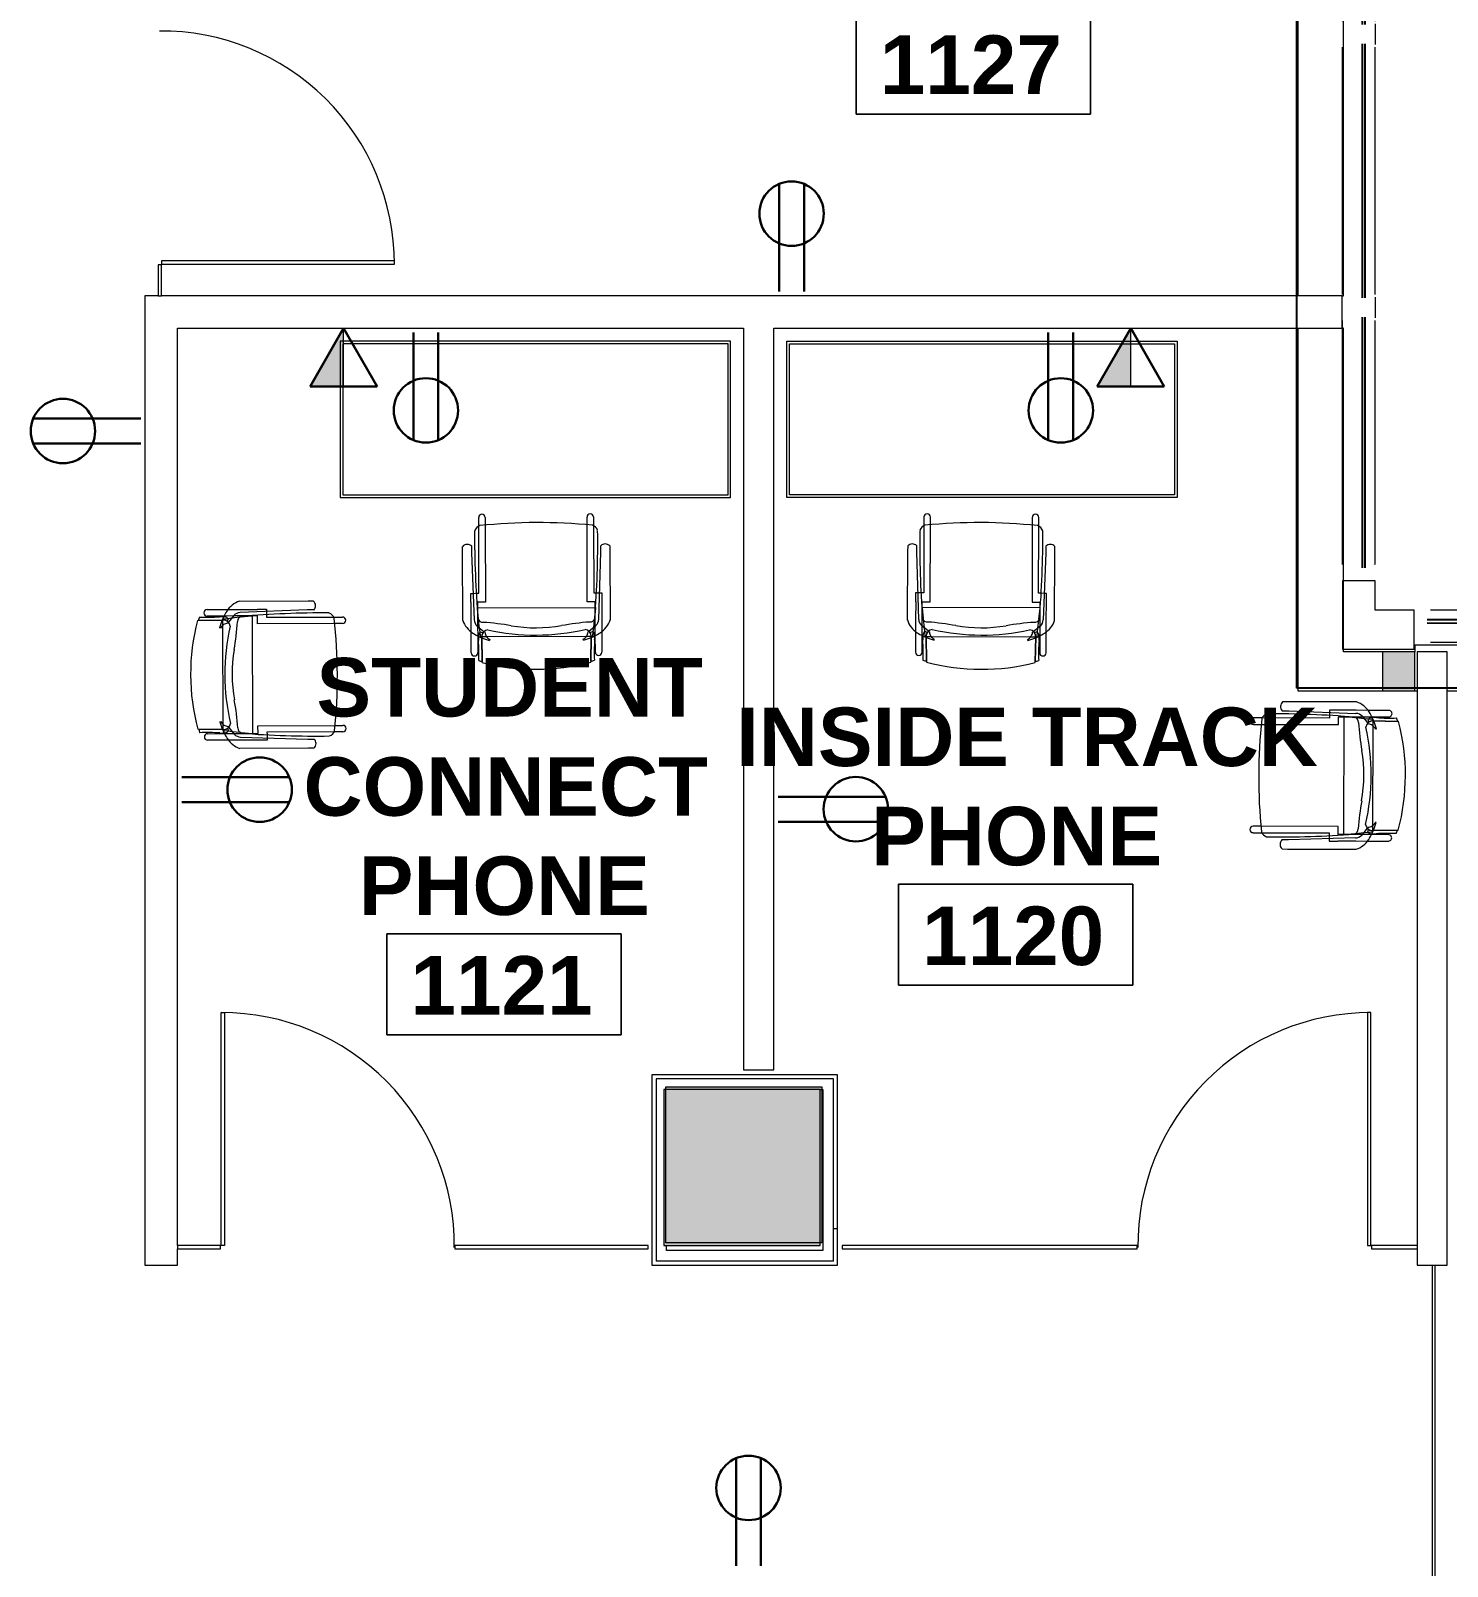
# Model space of a CAD drawing. Header units: inches. Extents: x -1221 to 179, y -822 to 880.
# Drawn here: x -245.7 to -28, y 339.8 to 575.7 of the extents above; entities that cross this region are included whole.
import ezdxf
from ezdxf.xclip import XClip

# ---------------------------------------------------------------- set-up
doc = ezdxf.new("R2010")
doc.units = ezdxf.units.IN
doc.header["$MEASUREMENT"] = 0
doc.header["$XCLIPFRAME"] = 2
doc.linetypes.add('L1$0$2DASHES', pattern=[163.199999, 71.999999, -24, 9.6, -24, 9.6, -24])
doc.layers.add('L1$0$A-Anno-Revs-FinF', color=181, linetype='Continuous')
doc.layers.add('L1$0$GLZ_GLAZING', color=7, linetype='Continuous')
for name, color, linetype, lineweight in [('L1$0$ArchiCAD Windows_Pen_No__4', 4, 'Continuous', 9), ('L1$0$BB Columns_Pen_No__7', 7, 'Continuous', 20), ('L1$0$BB Columns_Pen_No__95', 8, 'Continuous', 20), ('L1$0$BB Shell_Pen_No__100', 7, 'Continuous', 20), ('X1$0$18_0109_REV_dwg _7_', 8, 'Continuous', 9), ('X1$0$A-ANNO-NOTE', 131, 'Continuous', 30), ('X1$0$A-AREA-IDEN', 2, 'Continuous', 9), ('X1$0$A-DOOR', 31, 'Continuous', 13), ('X1$0$A-WALL', 113, 'Continuous', 9), ('X1$0$A-WALL-PATT', 111, 'Continuous', 13), ('X1$0$I-FURN', 30, 'Continuous', 9), ('X1$0$I-WALL', 2, 'Continuous', 9), ('X1$0$S-COLS', 52, 'Continuous', 9)]:
    doc.layers.add(name, color=color, linetype=linetype, lineweight=lineweight)
doc.styles.add('X1$0$Swis721 Lt BT_B', font='', dxfattribs={"height": 9})
doc.styles.get('X1$0$Swis721 Lt BT_B').set_extended_font_data('Swis721 Lt BT', bold=True)

# ---------------------------------------------------------------- blocks, each defined once
blk = doc.blocks.new('L1$0$window-fixed')
at = {"layer": 'L1$0$ArchiCAD Windows_Pen_No__4', "linetype": 'L1$0$2DASHES'}
for p, q in [((-6723.6, 3788.31), (-6761.1, 3788.31)), ((-6681.6, 3788.31), (-6719.6, 3788.31)), ((-6640.1, 3788.31), (-6677.6, 3788.31)), ((-6723.6, 3783.31), (-6761.1, 3783.31)), ((-6681.6, 3783.31), (-6719.6, 3783.31)), ((-6640.09, 3783.31), (-6677.6, 3783.31))]:
    blk.add_line(p, q, dxfattribs=at)
at = {"layer": 'L1$0$ArchiCAD Windows_Pen_No__4', "linetype": 'Continuous'}
for p, q in [((-6723.17, 3788.31), (-6721.6, 3788.31)), ((-6721.6, 3788.31), (-6720.02, 3788.31)), ((-6681.17, 3788.31), (-6679.6, 3788.31)), ((-6679.6, 3788.31), (-6678.02, 3788.31))]:
    blk.add_line(p, q, dxfattribs=at)
at = {"layer": 'L1$0$GLZ_GLAZING', "color": 30, "linetype": 'Continuous'}
for p, q in [((-6723.1, 3786.81), (-6761.6, 3786.81)), ((-6761.6, 3786.32), (-6723.1, 3786.31)), ((-6681.1, 3786.81), (-6720.1, 3786.81)), ((-6720.1, 3786.32), (-6681.1, 3786.31)), ((-6639.59, 3786.81), (-6678.1, 3786.81)), ((-6678.1, 3786.32), (-6639.6, 3786.31))]:
    blk.add_line(p, q, dxfattribs=at)
at = {"layer": 'L1$0$GLZ_GLAZING', "color": 30, "linetype": 'Continuous', "const_width": 0.00174}
for points in [[(-6763.6, 3783.31), (-6761.1, 3783.31), (-6761.1, 3786.06), (-6761.6, 3786.06), (-6761.6, 3787.06), (-6761.1, 3787.06), (-6761.1, 3788.31), (-6763.6, 3788.31), (-6763.6, 3787.06), (-6763.6, 3787.06), (-6763.6, 3786.06), (-6763.6, 3786.06)], [(-6719.6, 3783.31), (-6723.6, 3783.31), (-6723.6, 3786.06), (-6723.1, 3786.06), (-6723.1, 3787.06), (-6723.6, 3787.06), (-6723.6, 3788.31), (-6719.6, 3788.31), (-6719.6, 3787.06), (-6720.1, 3787.06), (-6720.1, 3786.06), (-6719.6, 3786.06)], [(-6677.6, 3783.31), (-6681.6, 3783.31), (-6681.6, 3786.06), (-6681.1, 3786.06), (-6681.1, 3787.06), (-6681.6, 3787.06), (-6681.6, 3788.31), (-6677.6, 3788.31), (-6677.6, 3787.06), (-6678.1, 3787.06), (-6678.1, 3786.06), (-6677.6, 3786.06)], [(-6723.1, 3786.06), (-6723.1, 3787.06), (-6761.6, 3787.06), (-6761.6, 3786.07), (-6723.1, 3786.06)], [(-6681.1, 3786.06), (-6681.1, 3787.06), (-6720.1, 3787.06), (-6720.1, 3786.07), (-6681.59, 3786.06)], [(-6639.59, 3786.06), (-6639.59, 3787.06), (-6678.1, 3787.06), (-6678.1, 3786.07), (-6639.59, 3786.06)]]:
    blk.add_lwpolyline(points, close=True, dxfattribs=at)
blk.add_lwpolyline([(-6637.6, 3783.31), (-6637.6, 3788.31), (-6640.1, 3788.31), (-6640.09, 3787.06), (-6639.59, 3787.06), (-6639.59, 3786.06), (-6640.09, 3786.06), (-6640.09, 3783.31), (-6637.6, 3783.31)], dxfattribs=at)
blk = doc.blocks.new('L1')
at = {"layer": 'L1$0$BB Columns_Pen_No__95', "linetype": 'Continuous', "lineweight": 0, "true_color": 0x3f3f3f}
blk.add_hatch(color=250, dxfattribs=at).paths.add_polyline_path([(-6514.69, 3336.07), (-6514.69, 3312.07), (-6490.69, 3312.07), (-6490.69, 3336.07)])
at = {"layer": 'L1$0$A-Anno-Revs-FinF'}
for p, q in [((-6417.69, 3397.32), (-6417.69, 3556.32)), ((-6411.69, 3397.32), (-6417.69, 3397.32)), ((-6240.69, 3397.32), (-6411.69, 3397.32))]:
    blk.add_line(p, q, dxfattribs=at)
at = {"layer": 'L1$0$BB Columns_Pen_No__7', "linetype": 'Continuous', "flags": 128}
blk.add_lwpolyline([(-6514.69, 3336.07), (-6490.69, 3336.07), (-6490.69, 3312.07), (-6514.69, 3312.07)], close=True, dxfattribs=at)
at = {"layer": 'L1$0$BB Shell_Pen_No__100', "linetype": 'Continuous'}
for p, q in [((-6405.69, 3413.82), (-6410.69, 3413.82)), ((-6399.69, 3403.32), (-6399.69, 3409.32))]:
    blk.add_line(p, q, dxfattribs=at)
at = {"layer": 'L1$0$BB Shell_Pen_No__100', "linetype": 'Continuous', "flags": 128}
for points in [[(-6410.69, 3413.82), (-6410.69, 3403.32)], [(-6405.69, 3409.32), (-6405.69, 3413.82)], [(-6399.69, 3409.32), (-6405.69, 3409.32)], [(-6410.69, 3403.32), (-6399.69, 3403.32)]]:
    blk.add_lwpolyline(points, dxfattribs=at)
at = {"layer": 'L1$0$A-Anno-Revs-FinF', "rotation": 270}
blk.add_blockref('L1$0$window-fixed', (-10194, -3223.78), dxfattribs=at)
at = {"layer": 'L1$0$A-Anno-Revs-FinF'}
blk.add_blockref('L1$0$window-fixed', (363.91, -378.99), dxfattribs=at)
blk = doc.blocks.new('X1$0$Single Glass Door - 36_ x 84_-5046140-FIRST FLOOR POWER _ SIGNAL')
at = {"layer": 'X1$0$A-DOOR', "lineweight": 20}
for p, q in [((17.40625, 36.0625), (17.40625, 0.25)), ((17.90625, 36.0625), (17.40625, 36.0625)), ((17.90625, 0.25), (17.90625, 36.0625)), ((17.40625, 0.25), (17.90625, 0.25))]:
    blk.add_line(p, q, dxfattribs=at)
at = {"layer": 'X1$0$A-DOOR', "lineweight": 9}
blk.add_arc((17.90625, 0.25), 35.8125, 90, 180.5, dxfattribs=at)
blk = doc.blocks.new('X1$0$Single Glass Door - 36_ x 84_-4893000-FIRST FLOOR POWER _ SIGNAL')
at = {"layer": 'X1$0$A-DOOR', "lineweight": 20}
for p, q in [((17.40625, -0.25), (17.90625, -0.25)), ((17.40625, -36.0625), (17.40625, -0.25)), ((17.90625, -0.25), (17.90625, -36.0625)), ((17.90625, -36.0625), (17.40625, -36.0625))]:
    blk.add_line(p, q, dxfattribs=at)
at = {"layer": 'X1$0$A-DOOR', "lineweight": 9}
blk.add_arc((17.90625, -0.25), 35.8125, 179.5, 270, dxfattribs=at)
blk = doc.blocks.new('X1$0$Walls 6 - Walls 1-5281403-FIRST FLOOR POWER _ SIGNAL')
at = {"layer": 'X1$0$A-WALL'}
for p, q in [((-630.87, 845.31), (-756.87, 845.31)), ((-756.87, 845.31), (-756.87, 844.31)), ((-630.87, 844.31), (-630.87, 845.31)), ((-620.37, 844.31), (-630.87, 844.31)), ((-620.37, 838.31), (-620.37, 844.31)), ((-756.87, 838.31), (-756.56, 838.31)), ((-751.93, 838.31), (-700.92, 838.31))]:
    blk.add_line(p, q, dxfattribs=at)
blk = doc.blocks.new('X1$0$Walls 7 - Walls 1-5281431-FIRST FLOOR POWER _ SIGNAL')
at = {"layer": 'X1$0$A-WALL'}
for p, q in [((-50.93, 633.31), (-50.93, 535.02)), ((-48.12, 633.31), (-50.93, 633.31)), ((-43.93, 633.31), (-48.12, 633.31)), ((-43.93, 535.02), (-43.93, 633.31)), ((-44.09, 535.02), (-43.93, 535.02))]:
    blk.add_line(p, q, dxfattribs=at)
blk = doc.blocks.new('X1$0$Walls 8 - Walls 1-5281614-FIRST FLOOR POWER _ SIGNAL')
at = {"layer": 'X1$0$A-WALL'}
for p, q in [((-50.93, 530.02), (-50.93, 474.31)), ((-43.93, 530.02), (-44.09, 530.02)), ((-43.93, 480.31), (-43.93, 530.02)), ((-37.93, 480.31), (-43.93, 480.31)), ((-50.93, 474.31), (-37.93, 474.31))]:
    blk.add_line(p, q, dxfattribs=at)
blk = doc.blocks.new('X1$0$Concrete-Rectangular-Column - 24 X 24-V44-FIRST FLOOR POWER _ SIGNAL')
at = {"layer": 'X1$0$S-COLS'}
blk.add_hatch(color=7, dxfattribs=at).paths.add_polyline_path([(-12, -12), (12, -12), (12, 12), (-12, 12), (-12, 11.28)], flags=0)
at = {"layer": 'X1$0$S-COLS', "color": 8, "lineweight": 20}
for p, q in [((12, 12), (-12, 12)), ((-12, 12), (-12, -12)), ((12, -12), (12, 12)), ((-12, -12), (12, -12))]:
    blk.add_line(p, q, dxfattribs=at)
blk = doc.blocks.new('X1$0$Table-Multi_Use-Teknion-PRBF-R2014 - _See Type Catalog_-5471448-FIRST FLOOR POWER _ SIGNAL')
at = {"layer": 'X1$0$I-FURN'}
for p, q in [((30, 12), (-30, 12)), ((-30, 12), (-30, -12)), ((30, -12), (30, 12)), ((-29.6, 11.6), (-29.6, -11.6)), ((29.6, 11.6), (-29.6, 11.6)), ((29.6, -11.6), (29.6, 11.6)), ((-29.6, -11.6), (29.6, -11.6)), ((-30, -12), (30, -12))]:
    blk.add_line(p, q, dxfattribs=at)
blk = doc.blocks.new('X1$0$F-Haworth_Chair_X99-Seminar - X99 Seminar Chair with Glides-V32-FIRST FLOOR POWER _ SIGNAL')
at = {"layer": 'X1$0$I-FURN'}
for p, q in [((-8.82, 9.44), (-8.82, 10.78)), ((-7.83, 10.78), (-7.83, 9.57)), ((-7.83, 9.57), (-7.83, -2.27)), ((7.83, 9.57), (7.83, 10.78)), ((7.83, -2.27), (7.83, 9.57)), ((8.82, 10.78), (8.82, 9.44)), ((-8.82, -0.89), (-8.82, 9.44)), ((8.82, 9.44), (8.82, -0.89)), ((-11.32, 5.48), (-11.3, 6.32)), ((-11.32, -5.06), (-11.32, 5.48)), ((-9.92, 6.36), (-9.92, 5.36)), ((-9.92, 5.36), (-9.57, -4.97)), ((9.57, -4.97), (9.92, 5.36)), ((9.92, 5.36), (9.92, 6.36)), ((11.3, 6.32), (11.32, 5.48)), ((11.32, 5.48), (11.32, -5.06)), ((-10.07, -0.89), (-9.71, -0.89)), ((-10.07, -2.27), (-10.07, -0.89)), ((-10.04, -2.27), (-10.07, -2.27)), ((-10.04, -4.99), (-10.04, -2.27)), ((-9.71, -0.89), (-9.2, -0.89)), ((-9.2, -0.89), (-8.82, -0.89)), ((-9.04, -2.27), (-9.04, -3.12)), ((-7.83, -2.27), (-9.04, -2.27)), ((9.04, -2.27), (7.83, -2.27)), ((8.82, -0.89), (9.2, -0.89)), ((9.04, -3.12), (9.04, -2.27)), ((9.2, -0.89), (9.71, -0.89)), ((9.71, -0.89), (10.07, -0.89)), ((10.04, -2.27), (10.04, -4.99)), ((10.07, -2.27), (10.04, -2.27)), ((10.07, -0.89), (10.07, -2.27)), ((-9.07, -3.12), (9.07, -3.12)), ((-9.07, -3.2), (-9.07, -3.12)), ((-8.9, -4.8), (-9.07, -3.2)), ((-9.04, -3.12), (-9.04, -3.43)), ((-9.04, -3.43), (-9.04, -3.62)), ((-9.04, -3.62), (-9.04, -5.99)), ((9.07, -3.2), (8.9, -4.8)), ((9.04, -3.43), (9.04, -3.12)), ((9.04, -3.62), (9.04, -3.43)), ((9.04, -5.99), (9.04, -3.62)), ((9.07, -3.12), (9.07, -3.2)), ((-10.04, -6.81), (-10.04, -5)), ((-10.04, -10.02), (-10.04, -6.81)), ((-9.13, -5.92), (-8.07, -6.77)), ((-9.04, -5.99), (-9.04, -7.4)), ((-8.88, -4.99), (-8.89, -4.91)), ((-8.75, -6.22), (-8.88, -4.99)), ((-8.68, -6.87), (-8.75, -6.22)), ((-8.62, -7.42), (-8.68, -6.87)), ((-8.61, -6.81), (-8.23, -6.95)), ((-8.03, -6.81), (-7.95, -6.87)), ((7.95, -6.87), (8.03, -6.81)), ((8.07, -6.77), (9.13, -5.92)), ((8.23, -6.95), (8.61, -6.81)), ((8.68, -6.87), (8.62, -7.42)), ((8.75, -6.22), (8.68, -6.87)), ((8.88, -4.99), (8.75, -6.22)), ((8.89, -4.91), (8.88, -4.99)), ((9.04, -7.4), (9.04, -5.99)), ((10.04, -5), (10.04, -6.81)), ((10.04, -6.81), (10.04, -10.02)), ((-9.04, -7.4), (-9.04, -10.02)), ((-8.6, -7.6), (-8.62, -7.43)), ((-8.49, -7.6), (-8.56, -7.6)), ((-8.42, -7.57), (-8.34, -11.37)), ((-8.34, -11.52), (-8.42, -7.57)), ((-7.65, -7.6), (-8.4, -7.6)), ((7.65, -7.6), (-7.65, -7.6)), ((-7.18, -7.99), (-7.21, -8.13)), ((7.21, -8.13), (7.18, -7.99)), ((8.4, -7.6), (7.65, -7.6)), ((8.34, -11.37), (8.42, -7.57)), ((8.42, -7.57), (8.34, -11.52)), ((8.56, -7.6), (8.49, -7.6)), ((8.62, -7.43), (8.6, -7.6)), ((9.04, -10.02), (9.04, -7.4))]:
    blk.add_line(p, q, dxfattribs=at)
for centre, radius, start, end in [((-8.21, 8.28), 1.31, 110.0433, 159.9567), ((-8.32, 10.78), 0.495, 0, 180), ((0, -75.01), 84.96, 84.1475, 95.8525), ((8.32, 10.78), 0.495, 0, 180), ((8.21, 8.28), 1.31, 20.0433, 69.9567), ((144.06, 7.32), 153.52, 179.4749, 184.5213), ((-144.06, 7.32), 153.52, 355.4787, 0.5251), ((-10.58, 5.68), 0.956, 45.8901, 138.1099), ((10.58, 5.68), 0.956, 41.8901, 134.1099), ((-7.87, -3.92), 3.63, 198.1789, 238.0478), ((-4.71, 1.15), 9.61, 238.0478, 243.9964), ((-8.18, -4.9), 1.39, 182.8013, 227.1078), ((-8.24, -4.59), 0.763, 194.2338, 275.7662), ((-8.28, -7.33), 0.613, 122.5427, 170.0936), ((-7.37, -7.55), 1.05, 95.9554, 181.1786), ((-7.37, -7.55), 1.05, 145.2002, 181.1786), ((-11.32, -48.08), 42.84, 79.9767, 85.7699), ((-6.55, -6.76), 1.38, 185.0878, 212.4248), ((0, 26.49), 33.83, 257.2285, 282.7715), ((0, 15.97), 22.19, 259.9767, 280.0233), ((11.32, -48.08), 42.84, 94.2301, 100.0233), ((7.37, -7.55), 1.05, 358.8214, 84.0446), ((6.55, -6.76), 1.38, 327.5752, 354.9122), ((8.24, -4.59), 0.763, 264.2338, 345.7662), ((7.37, -7.55), 1.05, 358.8214, 34.7998), ((8.28, -7.33), 0.613, 9.9064, 57.4573), ((4.71, 1.15), 9.61, 296.0036, 301.9522), ((8.18, -4.9), 1.39, 312.8922, 357.1987), ((7.87, -3.92), 3.63, 301.9522, 341.8211), ((-5.2, -7.86), 3.74, 170.0936, 184.0143), ((-36.06, -10.03), 27.2, 357.4882, 4.0143), ((-4.71, 1.15), 9.61, 243.9964, 246.4906), ((-4.71, 1.15), 9.61, 246.6393, 247.073), ((-4.71, 1.15), 9.61, 247.2631, 254.9334), ((-6.55, -6.76), 1.38, 214.0187, 242.9497), ((6.55, -6.76), 1.38, 297.0503, 325.9813), ((4.71, 1.15), 9.61, 285.0666, 292.7369), ((4.71, 1.15), 9.61, 292.927, 293.3607), ((4.71, 1.15), 9.61, 293.5094, 296.0036), ((36.06, -10.03), 27.2, 175.9857, 182.5118), ((5.2, -7.86), 3.74, 355.9857, 9.9064), ((-9.54, -10.02), 0.498, 180, 0), ((0, 20.73), 33.17, 254.4478, 255.4234), ((0, 20.29), 32.89, 255.304, 284.6925), ((0, 20.73), 33.17, 284.5766, 285.5522), ((9.54, -10.02), 0.498, 180, 0)]:
    blk.add_arc(centre, radius, start, end, dxfattribs=at)
blk = doc.blocks.new('X1$0$F-Haworth_Chair_X99-Seminar - X99 Seminar Chair with Glides-V45-FIRST FLOOR POWER _ SIGNAL')
at = {"layer": 'X1$0$I-FURN'}
for p, q in [((-8.82, 9.44), (-8.82, 10.78)), ((-7.83, 10.78), (-7.83, 9.57)), ((-7.83, 9.57), (-7.83, -2.27)), ((7.83, 9.57), (7.83, 10.78)), ((7.83, -2.27), (7.83, 9.57)), ((8.82, 10.78), (8.82, 9.44)), ((-8.82, -0.89), (-8.82, 9.44)), ((8.82, 9.44), (8.82, -0.89)), ((-11.32, 5.48), (-11.3, 6.32)), ((-11.32, -5.06), (-11.32, 5.48)), ((-9.92, 6.36), (-9.92, 5.36)), ((-9.92, 5.36), (-9.57, -4.97)), ((9.57, -4.97), (9.92, 5.36)), ((9.92, 5.36), (9.92, 6.36)), ((11.3, 6.32), (11.32, 5.48)), ((11.32, 5.48), (11.32, -5.06)), ((-10.07, -0.89), (-9.71, -0.89)), ((-10.07, -2.27), (-10.07, -0.89)), ((-10.04, -2.27), (-10.07, -2.27)), ((-10.04, -4.99), (-10.04, -2.27)), ((-9.71, -0.89), (-9.2, -0.89)), ((-9.2, -0.89), (-8.82, -0.89)), ((-9.04, -2.27), (-9.04, -3.12)), ((-7.83, -2.27), (-9.04, -2.27)), ((9.04, -2.27), (7.83, -2.27)), ((8.82, -0.89), (9.2, -0.89)), ((9.04, -3.12), (9.04, -2.27)), ((9.2, -0.89), (9.71, -0.89)), ((9.71, -0.89), (10.07, -0.89)), ((10.04, -2.27), (10.04, -4.99)), ((10.07, -2.27), (10.04, -2.27)), ((10.07, -0.89), (10.07, -2.27)), ((-9.07, -3.12), (9.07, -3.12)), ((-9.07, -3.2), (-9.07, -3.12)), ((-8.9, -4.8), (-9.07, -3.2)), ((-9.04, -3.12), (-9.04, -3.43)), ((-9.04, -3.43), (-9.04, -3.62)), ((-9.04, -3.62), (-9.04, -5.99)), ((9.07, -3.2), (8.9, -4.8)), ((9.04, -3.43), (9.04, -3.12)), ((9.04, -3.62), (9.04, -3.43)), ((9.04, -5.99), (9.04, -3.62)), ((9.07, -3.12), (9.07, -3.2)), ((-10.04, -6.81), (-10.04, -5)), ((-10.04, -10.02), (-10.04, -6.81)), ((-9.13, -5.92), (-8.07, -6.77)), ((-9.04, -5.99), (-9.04, -7.4)), ((-8.88, -4.99), (-8.89, -4.91)), ((-8.75, -6.22), (-8.88, -4.99)), ((-8.68, -6.87), (-8.75, -6.22)), ((-8.62, -7.42), (-8.68, -6.87)), ((-8.61, -6.81), (-8.23, -6.95)), ((-8.03, -6.81), (-7.95, -6.87)), ((7.95, -6.87), (8.03, -6.81)), ((8.07, -6.77), (9.13, -5.92)), ((8.23, -6.95), (8.61, -6.81)), ((8.68, -6.87), (8.62, -7.42)), ((8.75, -6.22), (8.68, -6.87)), ((8.88, -4.99), (8.75, -6.22)), ((8.89, -4.91), (8.88, -4.99)), ((9.04, -7.4), (9.04, -5.99)), ((10.04, -5), (10.04, -6.81)), ((10.04, -6.81), (10.04, -10.02)), ((-9.04, -7.4), (-9.04, -10.02)), ((-8.6, -7.6), (-8.62, -7.43)), ((-8.49, -7.6), (-8.56, -7.6)), ((-8.42, -7.57), (-8.34, -11.37)), ((-8.34, -11.52), (-8.42, -7.57)), ((-7.65, -7.6), (-8.4, -7.6)), ((7.65, -7.6), (-7.65, -7.6)), ((-7.18, -7.99), (-7.21, -8.13)), ((7.21, -8.13), (7.18, -7.99)), ((8.4, -7.6), (7.65, -7.6)), ((8.34, -11.37), (8.42, -7.57)), ((8.42, -7.57), (8.34, -11.52)), ((8.56, -7.6), (8.49, -7.6)), ((8.62, -7.43), (8.6, -7.6)), ((9.04, -10.02), (9.04, -7.4))]:
    blk.add_line(p, q, dxfattribs=at)
for centre, radius, start, end in [((-8.21, 8.28), 1.31, 110.0433, 159.9567), ((-8.32, 10.78), 0.495, 0, 180), ((0, -75.01), 84.96, 84.1475, 95.8525), ((8.32, 10.78), 0.495, 0, 180), ((8.21, 8.28), 1.31, 20.0433, 69.9567), ((144.06, 7.32), 153.52, 179.4749, 184.5213), ((-144.06, 7.32), 153.52, 355.4787, 0.5251), ((-10.58, 5.68), 0.956, 45.8901, 138.1099), ((10.58, 5.68), 0.956, 41.8901, 134.1099), ((-7.87, -3.92), 3.63, 198.1789, 238.0478), ((-4.71, 1.15), 9.61, 238.0478, 243.9964), ((-8.18, -4.9), 1.39, 182.8013, 227.1078), ((-8.24, -4.59), 0.763, 194.2338, 275.7662), ((-8.28, -7.33), 0.613, 122.5427, 170.0936), ((-7.37, -7.55), 1.05, 95.9554, 181.1786), ((-7.37, -7.55), 1.05, 145.2002, 181.1786), ((-11.32, -48.08), 42.84, 79.9767, 85.7699), ((-6.55, -6.76), 1.38, 185.0878, 212.4248), ((0, 26.49), 33.83, 257.2285, 282.7715), ((0, 15.97), 22.19, 259.9767, 280.0233), ((11.32, -48.08), 42.84, 94.2301, 100.0233), ((7.37, -7.55), 1.05, 358.8214, 84.0446), ((6.55, -6.76), 1.38, 327.5752, 354.9122), ((8.24, -4.59), 0.763, 264.2338, 345.7662), ((7.37, -7.55), 1.05, 358.8214, 34.7998), ((8.28, -7.33), 0.613, 9.9064, 57.4573), ((4.71, 1.15), 9.61, 296.0036, 301.9522), ((8.18, -4.9), 1.39, 312.8922, 357.1987), ((7.87, -3.92), 3.63, 301.9522, 341.8211), ((-5.2, -7.86), 3.74, 170.0936, 184.0143), ((-36.06, -10.03), 27.2, 357.4882, 4.0143), ((-4.71, 1.15), 9.61, 243.9964, 246.4906), ((-4.71, 1.15), 9.61, 246.6393, 247.073), ((-4.71, 1.15), 9.61, 247.2631, 254.9334), ((-6.55, -6.76), 1.38, 214.0187, 242.9497), ((6.55, -6.76), 1.38, 297.0503, 325.9813), ((4.71, 1.15), 9.61, 285.0666, 292.7369), ((4.71, 1.15), 9.61, 292.927, 293.3607), ((4.71, 1.15), 9.61, 293.5094, 296.0036), ((36.06, -10.03), 27.2, 175.9857, 182.5118), ((5.2, -7.86), 3.74, 355.9857, 9.9064), ((-9.54, -10.02), 0.498, 180, 0), ((0, 20.73), 33.17, 254.4478, 255.4234), ((0, 20.29), 32.89, 255.304, 284.6925), ((0, 20.73), 33.17, 284.5766, 285.5522), ((9.54, -10.02), 0.498, 180, 0)]:
    blk.add_arc(centre, radius, start, end, dxfattribs=at)
blk = doc.blocks.new('X1$0$Table-Multi_Use-Teknion-PRBF-R2014 - _See Type Catalog_-5472963-FIRST FLOOR POWER _ SIGNAL')
at = {"layer": 'X1$0$I-FURN'}
for p, q in [((-30, 12), (30, 12)), ((-30, -12), (-30, 12)), ((30, 12), (30, -12)), ((-29.6, 11.6), (29.6, 11.6)), ((-29.6, -11.6), (-29.6, 11.6)), ((29.6, 11.6), (29.6, -11.6)), ((29.6, -11.6), (-29.6, -11.6)), ((30, -12), (-30, -12))]:
    blk.add_line(p, q, dxfattribs=at)
blk = doc.blocks.new('X1$0$F-Haworth_Chair_X99-Seminar - X99 Seminar Chair with Glides-V40-FIRST FLOOR POWER _ SIGNAL')
at = {"layer": 'X1$0$I-FURN'}
for p, q in [((-10.04, 10.02), (-10.04, 6.81)), ((-9.04, 7.4), (-9.04, 10.02)), ((-8.34, 11.52), (-8.42, 7.57)), ((-8.42, 7.57), (-8.34, 11.37)), ((8.42, 7.57), (8.34, 11.52)), ((8.34, 11.37), (8.42, 7.57)), ((9.04, 10.02), (9.04, 7.4)), ((10.04, 6.81), (10.04, 10.02)), ((-9.04, 5.99), (-9.04, 7.4)), ((-8.62, 7.42), (-8.68, 6.87)), ((-8.6, 7.6), (-8.62, 7.43)), ((-8.49, 7.6), (-8.56, 7.6)), ((-7.65, 7.6), (-8.4, 7.6)), ((7.65, 7.6), (-7.65, 7.6)), ((-7.18, 7.99), (-7.21, 8.13)), ((7.21, 8.13), (7.18, 7.99)), ((8.4, 7.6), (7.65, 7.6)), ((8.56, 7.6), (8.49, 7.6)), ((8.62, 7.43), (8.6, 7.6)), ((8.68, 6.87), (8.62, 7.42)), ((9.04, 7.4), (9.04, 5.99)), ((-11.32, 5.06), (-11.32, -5.48)), ((-10.04, 6.81), (-10.04, 5)), ((-10.04, 4.99), (-10.04, 2.27)), ((-9.92, -5.36), (-9.57, 4.97)), ((-9.13, 5.92), (-8.07, 6.77)), ((-8.9, 4.8), (-9.07, 3.2)), ((-9.04, 3.62), (-9.04, 5.99)), ((-8.88, 4.99), (-8.89, 4.91)), ((-8.75, 6.22), (-8.88, 4.99)), ((-8.68, 6.87), (-8.75, 6.22)), ((-8.61, 6.81), (-8.23, 6.95)), ((-8.03, 6.81), (-7.95, 6.87)), ((7.95, 6.87), (8.03, 6.81)), ((8.07, 6.77), (9.13, 5.92)), ((8.23, 6.95), (8.61, 6.81)), ((8.75, 6.22), (8.68, 6.87)), ((8.88, 4.99), (8.75, 6.22)), ((8.89, 4.91), (8.88, 4.99)), ((9.07, 3.2), (8.9, 4.8)), ((9.04, 5.99), (9.04, 3.62)), ((9.57, 4.97), (9.92, -5.36)), ((10.04, 5), (10.04, 6.81)), ((10.04, 2.27), (10.04, 4.99)), ((11.32, -5.48), (11.32, 5.06)), ((-9.07, 3.2), (-9.07, 3.12)), ((-9.07, 3.12), (9.07, 3.12)), ((-9.04, 3.43), (-9.04, 3.62)), ((-9.04, 3.12), (-9.04, 3.43)), ((-9.04, 2.27), (-9.04, 3.12)), ((9.04, 3.62), (9.04, 3.43)), ((9.04, 3.43), (9.04, 3.12)), ((9.04, 3.12), (9.04, 2.27)), ((9.07, 3.12), (9.07, 3.2)), ((-10.04, 2.27), (-10.07, 2.27)), ((-10.07, 2.27), (-10.07, 0.89)), ((-10.07, 0.89), (-9.71, 0.89)), ((-9.71, 0.89), (-9.2, 0.89)), ((-9.2, 0.89), (-8.82, 0.89)), ((-7.83, 2.27), (-9.04, 2.27)), ((-8.82, 0.89), (-8.82, -9.44)), ((-7.83, -9.57), (-7.83, 2.27)), ((9.04, 2.27), (7.83, 2.27)), ((7.83, 2.27), (7.83, -9.57)), ((8.82, 0.89), (9.2, 0.89)), ((8.82, -9.44), (8.82, 0.89)), ((9.2, 0.89), (9.71, 0.89)), ((9.71, 0.89), (10.07, 0.89)), ((10.07, 2.27), (10.04, 2.27)), ((10.07, 0.89), (10.07, 2.27)), ((-11.32, -5.48), (-11.3, -6.32)), ((-9.92, -6.36), (-9.92, -5.36)), ((9.92, -5.36), (9.92, -6.36)), ((11.3, -6.32), (11.32, -5.48)), ((-8.82, -9.44), (-8.82, -10.78)), ((8.82, -10.78), (8.82, -9.44)), ((-7.83, -10.78), (-7.83, -9.57)), ((7.83, -9.57), (7.83, -10.78))]:
    blk.add_line(p, q, dxfattribs=at)
for centre, radius, start, end in [((0, -20.29), 32.89, 75.3075, 104.696), ((-9.54, 10.02), 0.498, 360, 180), ((-36.06, 10.03), 27.2, 355.9857, 2.5118), ((0, -20.73), 33.17, 104.5766, 105.5522), ((0, -20.73), 33.17, 74.4478, 75.4234), ((36.06, 10.03), 27.2, 177.4882, 184.0143), ((9.54, 10.02), 0.498, 360, 180), ((-4.71, -1.15), 9.61, 116.0036, 121.9522), ((-5.2, 7.86), 3.74, 175.9857, 189.9064), ((-4.71, -1.15), 9.61, 113.5094, 116.0036), ((-8.28, 7.33), 0.613, 189.9064, 237.4573), ((-4.71, -1.15), 9.61, 112.927, 113.3607), ((-4.71, -1.15), 9.61, 105.0666, 112.7369), ((-7.37, 7.55), 1.05, 178.8214, 214.7998), ((-7.37, 7.55), 1.05, 178.8214, 264.0446), ((-6.55, 6.76), 1.38, 147.5752, 174.9122), ((-6.55, 6.76), 1.38, 117.0503, 145.9813), ((0, -26.49), 33.83, 77.2285, 102.7715), ((6.55, 6.76), 1.38, 34.0187, 62.9497), ((4.71, -1.15), 9.61, 67.2631, 74.9334), ((7.37, 7.55), 1.05, 275.9554, 1.1786), ((6.55, 6.76), 1.38, 5.0878, 32.4248), ((7.37, 7.55), 1.05, 325.2002, 1.1786), ((4.71, -1.15), 9.61, 66.6393, 67.073), ((4.71, -1.15), 9.61, 63.9964, 66.4906), ((8.28, 7.33), 0.613, 302.5427, 350.0936), ((5.2, 7.86), 3.74, 350.0936, 4.0143), ((4.71, -1.15), 9.61, 58.0478, 63.9964), ((-7.87, 3.92), 3.63, 121.9522, 161.8211), ((-8.18, 4.9), 1.39, 132.8922, 177.1987), ((144.06, -7.32), 153.52, 175.4787, 180.5251), ((-8.24, 4.59), 0.763, 84.2338, 165.7662), ((-11.32, 48.08), 42.84, 274.2301, 280.0233), ((0, -15.97), 22.19, 79.9767, 100.0233), ((11.32, 48.08), 42.84, 259.9767, 265.7699), ((8.24, 4.59), 0.763, 14.2338, 95.7662), ((-144.06, -7.32), 153.52, 359.4749, 4.5213), ((8.18, 4.9), 1.39, 2.8013, 47.1078), ((7.87, 3.92), 3.63, 18.1789, 58.0478), ((-10.58, -5.68), 0.956, 221.8901, 314.1099), ((10.58, -5.68), 0.956, 225.8901, 318.1099), ((-8.21, -8.28), 1.31, 200.0433, 249.9567), ((8.21, -8.28), 1.31, 290.0433, 339.9567), ((-8.32, -10.78), 0.495, 180, 360), ((0, 75.01), 84.96, 264.1475, 275.8525), ((8.32, -10.78), 0.495, 180, 360)]:
    blk.add_arc(centre, radius, start, end, dxfattribs=at)
blk = doc.blocks.new('X1$0$F-Haworth_Chair_X99-Seminar - X99 Seminar Chair with Glides-V46-FIRST FLOOR POWER _ SIGNAL')
at = {"layer": 'X1$0$I-FURN'}
for p, q in [((-10.04, 10.02), (-10.04, 6.81)), ((-9.04, 7.4), (-9.04, 10.02)), ((-8.34, 11.52), (-8.42, 7.57)), ((-8.42, 7.57), (-8.34, 11.37)), ((8.42, 7.57), (8.34, 11.52)), ((8.34, 11.37), (8.42, 7.57)), ((9.04, 10.02), (9.04, 7.4)), ((10.04, 6.81), (10.04, 10.02)), ((-9.04, 5.99), (-9.04, 7.4)), ((-8.62, 7.42), (-8.68, 6.91)), ((-8.6, 7.6), (-8.62, 7.43)), ((-8.49, 7.6), (-8.56, 7.6)), ((-7.65, 7.6), (-8.4, 7.6)), ((7.65, 7.6), (-7.65, 7.6)), ((-7.18, 7.99), (-7.21, 8.13)), ((7.21, 8.13), (7.18, 7.99)), ((8.4, 7.6), (7.65, 7.6)), ((8.56, 7.6), (8.49, 7.6)), ((8.62, 7.43), (8.6, 7.6)), ((8.67, 6.94), (8.62, 7.42)), ((9.04, 7.4), (9.04, 5.99)), ((-11.32, 5.06), (-11.32, -5.48)), ((-10.04, 6.81), (-10.04, 5)), ((-10.04, 4.99), (-10.04, 2.27)), ((-9.92, -5.36), (-9.57, 4.97)), ((-9.13, 5.92), (-8.07, 6.77)), ((-8.9, 4.8), (-9.07, 3.2)), ((-9.04, 3.62), (-9.04, 5.99)), ((-8.88, 4.99), (-8.89, 4.91)), ((-8.75, 6.22), (-8.88, 4.99)), ((-8.68, 6.87), (-8.75, 6.22)), ((-8.61, 6.81), (-8.23, 6.95)), ((-8.03, 6.81), (-7.95, 6.87)), ((-7.93, 6.89), (-7.93, 6.89)), ((7.95, 6.87), (8.03, 6.81)), ((8.07, 6.77), (9.13, 5.92)), ((8.23, 6.95), (8.61, 6.81)), ((8.68, 6.87), (8.68, 6.91)), ((8.75, 6.22), (8.68, 6.87)), ((8.88, 4.99), (8.75, 6.22)), ((8.89, 4.91), (8.88, 4.99)), ((9.07, 3.2), (8.9, 4.8)), ((9.04, 5.99), (9.04, 3.62)), ((9.57, 4.97), (9.92, -5.36)), ((10.04, 5), (10.04, 6.81)), ((10.04, 2.27), (10.04, 4.99)), ((11.32, -5.48), (11.32, 5.06)), ((-9.07, 3.2), (-9.07, 3.12)), ((-9.07, 3.12), (9.07, 3.12)), ((-9.04, 3.43), (-9.04, 3.62)), ((-9.04, 3.12), (-9.04, 3.43)), ((-9.04, 2.27), (-9.04, 3.12)), ((9.04, 3.62), (9.04, 3.43)), ((9.04, 3.43), (9.04, 3.12)), ((9.04, 3.12), (9.04, 2.27)), ((9.07, 3.12), (9.07, 3.2)), ((-10.04, 2.27), (-10.07, 2.27)), ((-10.07, 2.27), (-10.07, 0.89)), ((-10.07, 0.89), (-9.71, 0.89)), ((-9.71, 0.89), (-9.2, 0.89)), ((-9.2, 0.89), (-8.82, 0.89)), ((-7.83, 2.27), (-9.04, 2.27)), ((-8.82, 0.89), (-8.82, -9.44)), ((-7.83, -9.57), (-7.83, 2.27)), ((9.04, 2.27), (7.83, 2.27)), ((7.83, 2.27), (7.83, -9.57)), ((8.82, 0.89), (9.2, 0.89)), ((8.82, -9.44), (8.82, 0.89)), ((9.2, 0.89), (9.71, 0.89)), ((9.71, 0.89), (10.07, 0.89)), ((10.07, 2.27), (10.04, 2.27)), ((10.07, 0.89), (10.07, 2.27)), ((-11.32, -5.48), (-11.3, -6.32)), ((-9.92, -6.36), (-9.92, -5.36)), ((9.92, -5.36), (9.92, -6.36)), ((11.3, -6.32), (11.32, -5.48)), ((-8.82, -9.44), (-8.82, -10.78)), ((8.82, -10.78), (8.82, -9.44)), ((-7.83, -10.78), (-7.83, -9.57)), ((7.83, -9.57), (7.83, -10.78))]:
    blk.add_line(p, q, dxfattribs=at)
for centre, radius, start, end in [((0, -20.29), 32.89, 75.3075, 104.696), ((-9.54, 10.02), 0.498, 360, 180), ((-36.06, 10.03), 27.2, 355.9857, 2.5118), ((0, -20.73), 33.17, 104.5766, 105.5522), ((0, -20.73), 33.17, 74.4478, 75.4234), ((36.06, 10.03), 27.2, 177.4882, 184.0143), ((9.54, 10.02), 0.498, 360, 180), ((-4.71, -1.15), 9.61, 116.0036, 121.9522), ((-5.2, 7.86), 3.74, 175.9857, 189.9064), ((-4.71, -1.15), 9.61, 113.5094, 116.0036), ((-8.28, 7.33), 0.613, 189.9064, 237.4573), ((-4.71, -1.15), 9.61, 112.927, 113.3607), ((-4.71, -1.15), 9.61, 105.0666, 112.7369), ((-7.37, 7.55), 1.05, 178.8214, 214.7998), ((-7.37, 7.55), 1.05, 178.8214, 264.0446), ((-6.55, 6.76), 1.38, 147.5752, 174.9122), ((-6.55, 6.76), 1.38, 117.0503, 145.9813), ((0, -26.49), 33.83, 77.2285, 102.7715), ((6.55, 6.76), 1.38, 34.0187, 62.9497), ((4.71, -1.15), 9.61, 67.2631, 74.9334), ((7.37, 7.55), 1.05, 275.9554, 1.1786), ((6.55, 6.76), 1.38, 5.0878, 32.4248), ((7.37, 7.55), 1.05, 325.2002, 1.1786), ((4.71, -1.15), 9.61, 66.6393, 67.073), ((4.71, -1.15), 9.61, 63.9964, 66.4906), ((8.28, 7.33), 0.613, 302.5427, 350.0936), ((5.2, 7.86), 3.74, 350.0936, 4.0143), ((4.71, -1.15), 9.61, 58.0478, 63.9964), ((-7.87, 3.92), 3.63, 121.9522, 161.8211), ((-8.18, 4.9), 1.39, 132.8922, 177.1987), ((144.06, -7.32), 153.52, 175.4787, 180.5251), ((-8.24, 4.59), 0.763, 84.2338, 165.7662), ((-11.32, 48.08), 42.84, 274.2301, 280.0233), ((0, -15.97), 22.19, 79.9767, 100.0233), ((11.32, 48.08), 42.84, 259.9767, 265.7699), ((8.24, 4.59), 0.763, 14.2338, 95.7662), ((-144.06, -7.32), 153.52, 359.4749, 4.5213), ((8.18, 4.9), 1.39, 2.8013, 47.1078), ((7.87, 3.92), 3.63, 18.1789, 58.0478), ((-10.58, -5.68), 0.956, 221.8901, 314.1099), ((10.58, -5.68), 0.956, 225.8901, 318.1099), ((-8.21, -8.28), 1.31, 200.0433, 249.9567), ((8.21, -8.28), 1.31, 290.0433, 339.9567), ((-8.32, -10.78), 0.495, 180, 360), ((0, 75.01), 84.96, 264.1475, 275.8525), ((8.32, -10.78), 0.495, 180, 360)]:
    blk.add_arc(centre, radius, start, end, dxfattribs=at)
blk = doc.blocks.new('X1$0$Room Tag - Room Name and Number-3379422-FIRST FLOOR POWER _ SIGNAL')
at = {"layer": 'X1$0$A-AREA-IDEN'}
for p, q in [((-0.1881, -0.1636), (-0.1881, -0.0018)), ((-0.1881, -0.0018), (0.1869, -0.0018)), ((0.1869, -0.0018), (-0.1881, -0.0018)), ((-0.1881, -0.0018), (-0.1881, -0.1636)), ((0.1869, -0.0018), (0.1869, -0.1636)), ((0.1869, -0.1636), (0.1869, -0.0018)), ((0.1869, -0.1636), (-0.1881, -0.1636)), ((-0.1881, -0.1636), (0.1869, -0.1636))]:
    blk.add_line(p, q, dxfattribs=at)
blk = doc.blocks.new('X1')
at = {"layer": 'X1$0$A-ANNO-NOTE', "lineweight": 9}
for points in [[(-197.57, 521.09), (-197.57, 530.02), (-202.73, 521.09)], [(-76.61, 521.09), (-76.61, 530.02), (-81.77, 521.09)]]:
    blk.add_hatch(color=256, dxfattribs=at).paths.add_polyline_path(points, flags=0)
at = {"layer": 'X1$0$A-WALL-PATT', "lineweight": 9}
blk.add_hatch(color=7, dxfattribs=at).paths.add_polyline_path([(-34.61, 474.31), (-32.93, 474.31), (-32.93, 480.31), (-37.93, 480.31), (-37.93, 474.31), (-37.46, 474.31)], flags=0)
h = blk.add_hatch(dxfattribs=at)
h.set_pattern_fill('FP1_1', color=256, style=0, pattern_type=2)
h.set_pattern_definition([(0, (0, 0), (30.72, 7.68), [1.267, -21.773, 1.267, -21.773, -122.88]), (0, (0, 0), (30.72, 7.68), [-46.08, 1.267, -44.813, 1.267, -21.773, -53.76]), (0, (0, 0), (30.72, 7.68), [-115.2, 1.267, -14.093, 1.267, -37.133]), (120, (11.52, 3.84), (-22.01108, 22.7643), [1.267, -21.773, 1.267, -21.773, -122.88]), (120, (11.52, 3.84), (-22.01108, 22.7643), [-46.08, 1.267, -44.813, 1.267, -21.773, -53.76]), (120, (11.52, 3.84), (-22.01108, 22.7643), [-115.2, 1.267, -14.093, 1.267, -37.133]), (240, (15.36, 19.2), (-8.70892, -30.4443), [1.267, -21.773, 1.267, -21.773, -122.88]), (240, (15.36, 19.2), (-8.70892, -30.4443), [-46.08, 1.267, -44.813, 1.267, -21.773, -53.76]), (240, (15.36, 19.2), (-8.70892, -30.4443), [-115.2, 1.267, -14.093, 1.267, -37.133])])
h.paths.add_polyline_path([(-121.68, 386.06), (-121.68, 414.68), (-122.3, 414.68), (-122.3, 386.06)], flags=0)
at = {"layer": 'X1$0$A-ANNO-NOTE'}
for p, q in [((-130.63, 535.67), (-130.63, 552.2)), ((-126.8, 535.67), (-126.8, 552.2)), ((-197.57, 530.02), (-202.73, 521.09)), ((-197.57, 530.02), (-192.41, 521.09)), ((-186.84, 529.37), (-186.84, 512.84)), ((-183.01, 529.37), (-183.01, 512.84)), ((-89.27, 529.37), (-89.27, 512.84)), ((-85.44, 529.37), (-85.44, 512.84)), ((-76.61, 530.02), (-81.77, 521.09)), ((-76.61, 530.02), (-71.45, 521.09)), ((-192.41, 521.09), (-202.73, 521.09)), ((-71.45, 521.09), (-81.77, 521.09)), ((-228.74, 516.14), (-245.27, 516.14)), ((-228.74, 512.31), (-245.27, 512.31)), ((-222.43, 461.03), (-205.91, 461.03)), ((-130.81, 458.03), (-114.28, 458.03)), ((-222.43, 457.2), (-205.91, 457.2)), ((-130.81, 454.2), (-114.28, 454.2)), ((-137.26, 339.86), (-137.26, 356.38)), ((-133.43, 339.86), (-133.43, 356.38))]:
    blk.add_line(p, q, dxfattribs=at)
at = {"layer": 'X1$0$A-ANNO-NOTE', "lineweight": 9}
for p, q in [((-197.57, 530.02), (-202.73, 521.09)), ((-197.57, 521.09), (-197.57, 530.02)), ((-76.61, 530.02), (-81.77, 521.09)), ((-76.61, 521.09), (-76.61, 530.02)), ((-202.73, 521.09), (-197.57, 521.09)), ((-81.77, 521.09), (-76.61, 521.09))]:
    blk.add_line(p, q, dxfattribs=at)
at = {"layer": 'X1$0$A-ANNO-NOTE'}
for centre in [(-128.72, 547.63), (-184.92, 517.4), (-87.35, 517.4), (-240.7, 514.23), (-210.47, 459.12), (-118.85, 456.12), (-135.34, 351.82)]:
    blk.add_circle(centre, 4.95, dxfattribs=at)
at = {"layer": 'X1$0$A-WALL', "lineweight": 13}
for p, q in [((-226.07, 535.02), (-225.57, 535.02)), ((-136.09, 530.02), (-136.09, 416.06)), ((-131.46, 416.06), (-131.46, 530.02)), ((-32.61, 480.31), (-32.61, 386.06)), ((-27.99, 480.31), (-32.61, 480.31)), ((-27.99, 386.06), (-27.99, 480.31)), ((-136.09, 416.06), (-131.46, 416.06)), ((-149.55, 414.68), (-149.55, 386.68)), ((-122.3, 414.68), (-149.55, 414.68)), ((-122.3, 386.68), (-122.3, 414.68)), ((-223.09, 389.06), (-223.09, 388.56)), ((-122.3, 386.68), (-149.55, 386.68)), ((-32.61, 386.06), (-27.99, 386.06))]:
    blk.add_line(p, q, dxfattribs=at)
at = {"layer": 'X1$0$I-WALL', "lineweight": 13}
for p, q in [((-225.57, 539.79), (-226.07, 539.79)), ((-226.07, 539.79), (-226.07, 535.02)), ((-225.57, 535.02), (-225.57, 539.79)), ((-228.09, 535.02), (-228.09, 386.06)), ((-226.07, 535.02), (-228.09, 535.02)), ((-44.09, 535.02), (-225.57, 535.02)), ((-44.09, 530.02), (-44.09, 535.02)), ((-223.09, 530.02), (-136.09, 530.02)), ((-223.09, 389.06), (-223.09, 530.02)), ((-131.46, 530.02), (-44.09, 530.02)), ((-150.18, 415.31), (-150.18, 386.06)), ((-121.68, 415.31), (-150.18, 415.31)), ((-121.68, 386.06), (-121.68, 415.31)), ((-124.34, 413.06), (-123.93, 413.06)), ((-123.93, 413.06), (-123.93, 388.31)), ((-216.46, 389.06), (-223.09, 389.06)), ((-223.09, 386.06), (-223.09, 388.56)), ((-223.09, 388.56), (-216.46, 388.56)), ((-216.46, 388.56), (-216.46, 389.06)), ((-150.77, 389.06), (-180.46, 389.06)), ((-180.46, 389.06), (-180.46, 388.56)), ((-180.46, 388.56), (-150.77, 388.56)), ((-150.77, 388.56), (-150.77, 389.06)), ((-147.93, 388.31), (-147.93, 389.06)), ((-123.93, 388.31), (-147.93, 388.31)), ((-75.61, 389.06), (-120.93, 389.06)), ((-120.93, 389.06), (-120.93, 388.56)), ((-120.93, 388.56), (-75.61, 388.56)), ((-75.61, 388.56), (-75.61, 389.06)), ((-32.61, 389.06), (-39.61, 389.06)), ((-39.61, 389.06), (-39.61, 388.56)), ((-39.61, 388.56), (-32.61, 388.56)), ((-228.09, 386.06), (-223.09, 386.06)), ((-150.18, 386.06), (-121.68, 386.06)), ((-30.3, 386.06), (-30.3, 280.96)), ((-29.8, 280.96), (-29.8, 386.06))]:
    blk.add_line(p, q, dxfattribs=at)
at = {"layer": 'X1$0$I-WALL', "color": 8, "lineweight": 20}
for p, q in [((-32.93, 480.31), (-37.93, 480.31)), ((-37.93, 480.31), (-37.93, 474.31)), ((-32.93, 474.31), (-32.93, 480.31)), ((-37.93, 474.31), (-32.93, 474.31))]:
    blk.add_line(p, q, dxfattribs=at)
at = {"layer": 'X1$0$18_0109_REV_dwg _7_'}
ref = blk.add_blockref('L1', (6366.63, -2922.6), dxfattribs=at)
XClip(ref).set_block_clipping_path([(-7587.3890141857, 2122.8758432012), (-6188.1189173454, 3796.6416784023)])
at = {"layer": 'X1$0$A-AREA-IDEN', "xscale": 95.99999999999994, "yscale": 95.99999999999994, "zscale": 95.99999999999994}
for p in [(-100.75, 578.63), (-94.24, 444.76), (-172.87, 437.14)]:
    blk.add_blockref('X1$0$Room Tag - Room Name and Number-3379422-FIRST FLOOR POWER _ SIGNAL', p, dxfattribs=at)
at = {"layer": 'X1$0$A-DOOR'}
for name, p, rotation in [('X1$0$Single Glass Door - 36_ x 84_-5046140-FIRST FLOOR POWER _ SIGNAL', (-225.82, 557.79), 269.9999999999999), ('X1$0$Single Glass Door - 36_ x 84_-4893000-FIRST FLOOR POWER _ SIGNAL', (-198.46, 388.81), 180)]:
    blk.add_blockref(name, p, dxfattribs=dict(at, rotation=rotation))
blk.add_blockref('X1$0$Single Glass Door - 36_ x 84_-5046140-FIRST FLOOR POWER _ SIGNAL', (-57.61, 388.81), dxfattribs=at)
at = {"layer": 'X1$0$A-WALL'}
for name, p in [('X1$0$Walls 7 - Walls 1-5281431-FIRST FLOOR POWER _ SIGNAL', (0, 0)), ('X1$0$Walls 8 - Walls 1-5281614-FIRST FLOOR POWER _ SIGNAL', (0, 0)), ('X1$0$Walls 6 - Walls 1-5281403-FIRST FLOOR POWER _ SIGNAL', (723.94, -364))]:
    blk.add_blockref(name, p, dxfattribs=at)
at = {"layer": 'X1$0$I-FURN'}
blk.add_blockref('X1$0$Table-Multi_Use-Teknion-PRBF-R2014 - _See Type Catalog_-5471448-FIRST FLOOR POWER _ SIGNAL', (-168.09, 516.02), dxfattribs=at)
for name, p, rotation in [('X1$0$Table-Multi_Use-Teknion-PRBF-R2014 - _See Type Catalog_-5472963-FIRST FLOOR POWER _ SIGNAL', (-99.46, 516.02), 180), ('X1$0$F-Haworth_Chair_X99-Seminar - X99 Seminar Chair with Glides-V32-FIRST FLOOR POWER _ SIGNAL', (-167.95, 490.21), 0.1959078224376302), ('X1$0$F-Haworth_Chair_X99-Seminar - X99 Seminar Chair with Glides-V40-FIRST FLOOR POWER _ SIGNAL', (-99.6, 490.21), 179.8040921775624), ('X1$0$F-Haworth_Chair_X99-Seminar - X99 Seminar Chair with Glides-V45-FIRST FLOOR POWER _ SIGNAL', (-208.48, 476.79), 270.1959078224386), ('X1$0$F-Haworth_Chair_X99-Seminar - X99 Seminar Chair with Glides-V46-FIRST FLOOR POWER _ SIGNAL', (-46.99, 461.29), 269.8040921775614)]:
    blk.add_blockref(name, p, dxfattribs=dict(at, rotation=rotation))
at = {"layer": 'X1$0$S-COLS'}
blk.add_blockref('X1$0$Concrete-Rectangular-Column - 24 X 24-V44-FIRST FLOOR POWER _ SIGNAL', (-136.34, 401.06), dxfattribs=at)
at = {"layer": 'X1$0$A-AREA-IDEN', "char_height": 9, "attachment_point": 1, "style": 'X1$0$Swis721 Lt BT_B'}
for s, insert, width in [('1127', (-115.16, 575.03), 33.936), ('STUDENT', (-201.73, 479.36), 69.993), ('INSIDE TRACK', (-137.24, 471.74), 103.929), ('CONNECT', (-203.73, 464.11), 74.538), ('PHONE', (-116.49, 456.49), 53.934), ('PHONE', (-195.23, 448.86), 53.934), ('1120', (-108.65, 441.16), 33.936), ('1121', (-187.28, 433.54), 33.936)]:
    blk.add_mtext(s, dxfattribs=dict(at, insert=insert, width=width))

msp = doc.modelspace()

# ---------------------------------------------------------------- block references
at = {"color": 253}
msp.add_blockref('X1', (0, 0), dxfattribs=at)

doc.saveas('drawing.dxf')
